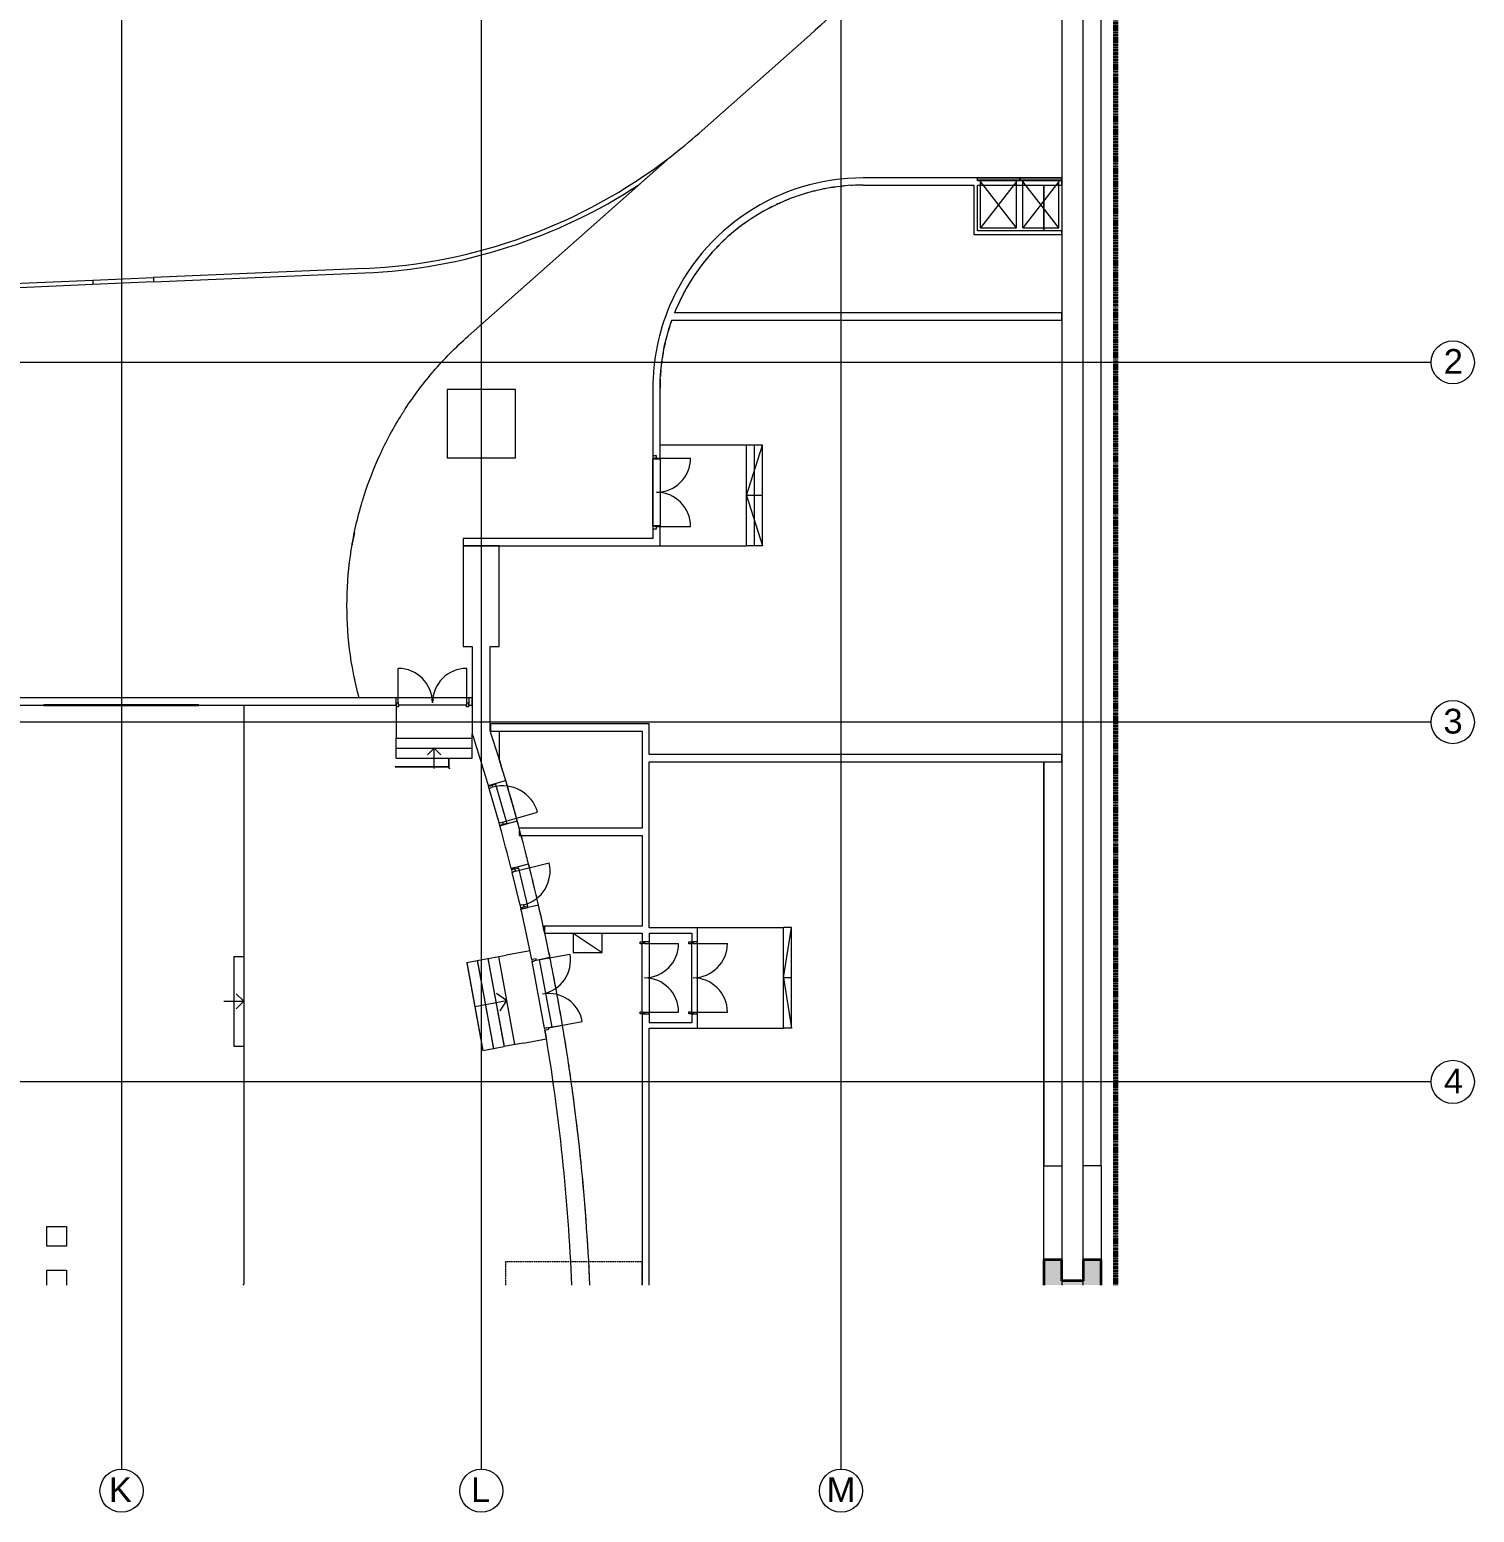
# Model space of a CAD drawing. Header units: millimetres. Extents: x -1578195 to 622687, y -255792 to 391308.
# Drawn here: x -1441308 to -1401147, y 54299 to 95514 of the extents above; entities that cross this region are included whole.
import ezdxf

# ---------------------------------------------------------------- set-up
doc = ezdxf.new("R2010")
doc.units = ezdxf.units.MM
for name, pattern in [('Double dash', [24.5, 10, -3, 2, -3, 2, -4.5]), ('Grid Line', [21, 12, -3, 3, -3]), ('Overhead', [1.8, 1.2, -0.6])]:
    doc.linetypes.add(name, pattern=pattern)
for name, color, linetype, lineweight in [('A-010-M_LINE', 90, 'Continuous', 5), ('A-200-M_WALL', 113, 'Continuous', 9), ('A-200-M_WALL_EXT', 113, 'Continuous', 9), ('A-200-M_WALL_INT', 2, 'Continuous', 9), ('A-230-H_FLOOR', 190, 'Continuous', 18), ('A-230-M_FLOOR', 192, 'Continuous', 18), ('A-242-A_STAIR', 31, 'Continuous', 5), ('A-242-M_STAIR', 31, 'Continuous', 5), ('A-325-M_DOOR', 31, 'Continuous', 5), ('A-325-M_DOOR__FRAME', 31, 'Continuous', 18), ('C-910-M_SITE_BOUND', 91, 'Double dash', 70), ('M-567-M_MECH_EQP', 50, 'Continuous', 5), ('S-280-M_COLUMN', 52, 'Continuous', 9), ('Z-030-M_GRID', 191, 'Continuous', 5), ('Z-033_T_GRIDREF', 31, 'Continuous', 5), ('Z-060-M_DETAIL', 92, 'Continuous', 5)]:
    doc.layers.add(name, color=color, linetype=linetype, lineweight=lineweight)
doc.styles.add('Arial_2', font='arial.ttf', dxfattribs={"height": 1.967066})

# ---------------------------------------------------------------- blocks, each defined once
blk = doc.blocks.new('0291')
at = {"layer": 'A-230-H_FLOOR'}
for points in [[(122485, 97475), (122985, 97475), (122985, 98057), (122485, 98057)], [(124085, 97475), (124085, 98057), (123585, 98057), (123585, 97475)], [(122485, 97356), (124085, 97356), (124085, 97475), (122485, 97475)]]:
    blk.add_hatch(color=1, dxfattribs=at).paths.add_polyline_path(points, flags=0)
at = {"layer": 'A-010-M_LINE', "color": 1, "lineweight": 30}
blk.add_line((98997, 113481), (94677, 113481), dxfattribs=at)
at = {"layer": 'A-010-M_LINE', "color": 1}
for p, q in [((105540, 112281), (105357, 112097)), ((105540, 111721), (105540, 112281)), ((105540, 112281), (105724, 112097)), ((99690, 105245), (100250, 105245)), ((100250, 105245), (100038, 105457)), ((100250, 105245), (100038, 105033)), ((106668, 105103), (107553, 105265)), ((107553, 105265), (107275, 105460)), ((107553, 105265), (107362, 104984))]:
    blk.add_line(p, q, dxfattribs=at)
at = {"layer": 'A-010-M_LINE', "color": 1, "lineweight": 9}
for p, q in [((100250, 109905), (100250, 109385)), ((107034, 106435), (107546, 106529)), ((108013, 104084), (107481, 103987))]:
    blk.add_line(p, q, dxfattribs=at)
at = {"layer": 'A-010-M_LINE', "color": 1, "linetype": 'Overhead'}
for p, q in [((107520, 98006), (107520, 97356)), ((111319, 98006), (107520, 98006)), ((111319, 98006), (107520, 98006)), ((107520, 98006), (107520, 97356)), ((111319, 97356), (111319, 98006))]:
    blk.add_line(p, q, dxfattribs=at)
at = {"layer": 'A-200-M_WALL', "color": 1}
for p, q in [((111233, 127944), (112101, 128713)), ((96053, 125292), (97741, 125365)), ((103604, 125618), (97741, 125365)), ((97741, 125240), (103609, 125493)), ((97741, 125365), (97741, 125240)), ((89249, 124999), (96053, 125292)), ((96053, 125167), (89255, 124874)), ((96053, 125292), (96053, 125167)), ((97741, 125240), (96053, 125167))]:
    blk.add_line(p, q, dxfattribs=at)
for radius, end in [(15000, 307.5572), (15125, 303.1726)]:
    blk.add_arc((102958, 140604), radius, 272.4693, end, dxfattribs=at)
at = {"layer": 'A-200-M_WALL_EXT', "color": 1, "lineweight": 13}
for p, q in [((122985, 135759), (122985, 123078)), ((123585, 123078), (123585, 135759)), ((122985, 123078), (122985, 97356)), ((123585, 97356), (123585, 123078)), ((106350, 117906), (106350, 115106)), ((107350, 117906), (106350, 117906)), ((107350, 115106), (107350, 117906)), ((106350, 115106), (106600, 115106)), ((106600, 115106), (106600, 112682)), ((107100, 115106), (107350, 115106)), ((107100, 112761), (107100, 115106)), ((107049, 111241), (107528, 111383)), ((107851, 110255), (107369, 110123)), ((107680, 108940), (108165, 109062)), ((108441, 107921), (107953, 107809)), ((108379, 106393), (108756, 106470)), ((109110, 104572), (108660, 104496))]:
    blk.add_line(p, q, dxfattribs=at)
for radius, start, end in [(57300, 16.53738, 18.04655), (57800, 16.53738, 17.96767), (57300, 14.1509, 15.37442), (57800, 14.1509, 15.37442), (57300, 11.55119, 12.98739), (57800, 11.51518, 12.98739), (57300, 2.42516, 9.56022), (57800, 2.40417, 9.60186)]:
    blk.add_arc((52119, 94931), radius, start, end, dxfattribs=at)
at = {"layer": 'A-200-M_WALL_INT', "color": 1}
for p, q in [((122988, 128134), (117469, 128134)), ((117469, 127934), (120547, 127934)), ((120547, 127934), (120547, 126564)), ((120647, 126664), (120647, 127934)), ((120647, 127934), (122988, 127934)), ((122988, 127934), (122988, 128134)), ((120547, 126564), (122987, 126564)), ((122987, 126664), (120647, 126664)), ((122987, 126564), (122987, 126664)), ((112246, 124439), (112270, 124496)), ((112071, 123952), (112147, 124181)), ((112147, 124181), (122985, 124181)), ((112223, 124381), (112246, 124439)), ((122985, 124381), (112223, 124381)), ((122985, 124181), (122985, 124381)), ((111948, 123484), (112005, 123719)), ((112005, 123719), (112071, 123952)), ((111866, 123007), (111902, 123247)), ((111902, 123247), (111948, 123484)), ((111840, 122767), (111866, 123007)), ((111819, 122284), (111824, 122526)), ((111824, 122526), (111840, 122767)), ((111619, 122284), (111619, 120408)), ((111819, 120327), (111819, 122284)), ((111619, 120333), (111619, 120327)), ((111619, 120327), (111819, 120327)), ((111619, 118463), (111619, 120327)), ((111819, 120327), (111819, 118463)), ((111819, 118463), (111619, 118463)), ((111619, 118463), (111619, 118457)), ((111619, 118382), (111619, 118106)), ((111819, 117906), (111819, 118463)), ((111619, 118106), (106350, 118106)), ((106350, 118106), (106350, 117906)), ((106350, 117906), (111819, 117906)), ((104811, 113681), (87604, 113681)), ((87637, 113481), (94677, 113481)), ((98997, 113481), (104495, 113481)), ((104480, 113481), (104480, 113681)), ((106436, 113481), (104550, 113481)), ((106491, 113481), (106600, 113481)), ((106600, 113681), (106506, 113681)), ((106506, 113681), (106506, 113481)), ((106600, 113481), (106600, 113681)), ((111519, 112956), (107102, 112956)), ((107102, 112956), (107102, 112756)), ((111519, 112106), (111519, 112956)), ((107102, 112756), (111319, 112756)), ((111319, 112756), (111319, 110056)), ((122987, 112106), (111519, 112106)), ((122987, 111906), (122987, 112106)), ((111519, 111906), (122987, 111906)), ((111519, 107286), (111519, 111906)), ((107243, 111292), (107050, 111237)), ((107149, 111257), (107245, 111284)), ((107245, 111284), (107243, 111292)), ((107245, 111284), (107557, 110190)), ((107050, 111237), (107052, 111229)), ((107344, 110207), (107073, 111157)), ((107365, 110135), (107368, 110122)), ((107368, 110122), (107561, 110177)), ((107557, 110190), (107461, 110162)), ((107561, 110177), (107557, 110190)), ((111319, 110056), (107899, 110056)), ((107899, 110056), (107899, 109856)), ((107899, 109856), (111319, 109856)), ((111319, 109856), (111319, 107336)), ((107877, 108980), (107682, 108933)), ((107682, 108933), (107689, 108903)), ((107927, 107918), (107707, 108830)), ((107787, 108927), (107884, 108950)), ((107884, 108950), (107877, 108980)), ((107884, 108950), (108139, 107892)), ((107944, 107846), (107953, 107809)), ((107953, 107809), (108148, 107856)), ((108139, 107892), (108042, 107869)), ((108148, 107856), (108139, 107892)), ((111319, 107336), (108608, 107336)), ((108608, 107336), (108608, 107136)), ((112849, 107286), (111519, 107286)), ((112849, 107286), (112849, 104498)), ((108608, 107136), (111319, 107136)), ((111319, 107136), (111319, 106896)), ((111319, 106911), (111519, 106911)), ((111319, 104955), (111319, 106841)), ((111519, 107136), (112699, 107136)), ((111519, 107136), (111519, 104648)), ((112699, 107136), (112699, 106896)), ((112699, 106911), (112849, 106911)), ((112699, 104940), (112699, 106856)), ((108608, 104501), (108269, 106351)), ((108379, 106391), (108463, 106406)), ((108463, 106406), (108807, 104522)), ((111319, 104900), (111319, 97356)), ((111519, 104885), (111319, 104885)), ((112699, 104900), (112699, 104648)), ((112849, 104885), (112699, 104885)), ((108807, 104522), (108709, 104504)), ((112699, 104648), (111519, 104648)), ((111519, 104498), (112849, 104498)), ((111519, 97356), (111519, 104498))]:
    blk.add_line(p, q, dxfattribs=at)
for radius, start, end in [(5850, 90, 156.9482), (5650, 90, 156.9482), (5850, 156.9482, 180)]:
    blk.add_arc((117469, 122284), radius, start, end, dxfattribs=at)
at = {"layer": 'A-230-M_FLOOR', "color": 1}
for p, q in [((124085, 100675), (124085, 140687)), ((115980, 132102), (112907, 129379)), ((106483, 123734), (112101, 128713)), ((122485, 126664), (122485, 127934)), ((122485, 127934), (122485, 126664)), ((114219, 120706), (111819, 120706)), ((114219, 117906), (114219, 120706)), ((111619, 120327), (111619, 118463)), ((111819, 117906), (114219, 117906)), ((100250, 113481), (100250, 109905)), ((104480, 113481), (104480, 112561)), ((106507, 113681), (104811, 113681)), ((104480, 112561), (106600, 112561)), ((106600, 112561), (106600, 112682)), ((107351, 112756), (107351, 111973)), ((105950, 111759), (104460, 111759)), ((104460, 111759), (105950, 111759)), ((105950, 111759), (105950, 112001)), ((105950, 112001), (105950, 111759)), ((105966, 111708), (105950, 111759)), ((105950, 111759), (105966, 111708)), ((122485, 100675), (122485, 111906)), ((122485, 111906), (122485, 100675)), ((107959, 109856), (107979, 109781)), ((100250, 109385), (100250, 97395)), ((108187, 108978), (108165, 109062)), ((108441, 107921), (108428, 107976)), ((108572, 107336), (108608, 107336)), ((115249, 107286), (112849, 107286)), ((115249, 104498), (115249, 107286)), ((107329, 106489), (107777, 104041)), ((108207, 106650), (107546, 106529)), ((108735, 106570), (108746, 106518)), ((108746, 106518), (108751, 106495)), ((108759, 106453), (108756, 106470)), ((108662, 104203), (108618, 104447)), ((112849, 104498), (115249, 104498)), ((108013, 104084), (108662, 104203)), ((122485, 98057), (122485, 100675)), ((122485, 100675), (122985, 100675)), ((124085, 100675), (123585, 100675)), ((124085, 100675), (124085, 98057)), ((94769, 98437), (94769, 98987)), ((94769, 98987), (95320, 98987)), ((95320, 98987), (95320, 98437)), ((95320, 98437), (94769, 98437)), ((94770, 97356), (94770, 97769)), ((94770, 97769), (95320, 97769)), ((95320, 97769), (95320, 97356)), ((100250, 97395), (100220, 97356))]:
    blk.add_line(p, q, dxfattribs=at)
at = {"layer": 'A-230-M_FLOOR', "color": 1, "lineweight": 35}
for p, q in [((122485, 98057), (122485, 97475)), ((122985, 98057), (122485, 98057)), ((122985, 97475), (122985, 98057)), ((123585, 98057), (123585, 97475)), ((124085, 98057), (123585, 98057)), ((124085, 97475), (124085, 98057)), ((122485, 97475), (122485, 97356)), ((123585, 97475), (122985, 97475)), ((124085, 97356), (124085, 97475))]:
    blk.add_line(p, q, dxfattribs=at)
at = {"layer": 'A-230-M_FLOOR', "color": 1}
for centre, radius, start, end in [((102958, 140604), 15000, 307.5572, 311.551), ((117469, 122284), 5650, 103.313, 104.5227), ((117469, 122284), 5650, 100.6504, 101.8333), ((117469, 122284), 5650, 97.9878, 99.1285), ((117469, 122284), 5650, 95.3252, 96.39), ((117469, 122284), 5650, 92.6626, 93.55), ((117469, 122284), 5650, 113.9634, 115.2236), ((117469, 122284), 5650, 111.3008, 112.5529), ((117469, 122284), 5650, 108.6382, 109.8799), ((117469, 122284), 5650, 105.9756, 107.2038), ((117469, 122284), 5650, 121.9512, 123.2279), ((117469, 122284), 5650, 119.2886, 120.5608), ((117469, 122284), 5650, 116.626, 117.8928), ((117469, 122284), 5650, 129.9391, 131.2257), ((117469, 122284), 5650, 127.2765, 128.5602), ((117469, 122284), 5650, 124.6138, 125.8943), ((117469, 122284), 5650, 135.2644, 136.5556), ((117469, 122284), 5650, 132.6017, 133.8908), ((117469, 122284), 5650, 140.5896, 141.8844), ((117469, 122284), 5650, 137.927, 139.2201), ((117469, 122284), 5650, 145.9149, 147.2126), ((117469, 122284), 5650, 143.2523, 144.5486), ((117469, 122284), 5650, 151.2402, 152.5402), ((117469, 122284), 5650, 148.5776, 149.8765), ((117469, 122284), 5650, 156.5656, 158.2049), ((117469, 122284), 5650, 153.9029, 155.2039), ((117469, 122284), 5650, 160.3722, 160.9602), ((117469, 122284), 5650, 164.6596, 166.0912), ((117469, 122284), 5650, 162.0951, 163.5234), ((117469, 122284), 5650, 169.7791, 171.2573), ((117469, 122284), 5650, 167.2205, 168.6669), ((117469, 122284), 5650, 172.3359, 173.8801), ((117469, 122284), 5650, 177.4461, 180), ((117469, 122284), 5650, 174.8915, 176.6001), ((52119, 94931), 57800, 16.94643, 17.19786), ((52120, 94935), 57800, 15.16594, 17.14445), ((52119, 94931), 57800, 15.37442, 16.53738), ((52119, 94930), 57800, 14.2575, 14.48059), ((52119, 94930), 57800, 12.98821, 14.15172), ((52119, 94931), 57800, 13.20889, 13.78395), ((52119, 94930), 57800, 12.39404, 12.76539), ((52119, 94931), 57800, 9.60186, 11.51564), ((52119, 94931), 57800, 10.68549, 11.10381), ((52119, 94931), 57800, 9.87252, 10.29026), ((52119, 94931), 57800, 8.97052, 9.36589), ((52119, 94931), 57800, 9.05955, 9.27941), ((52119, 94931), 57800, 8.16578, 8.56108), ((52119, 94931), 57800, 8.24657, 8.46931), ((52119, 94931), 57800, 7.36104, 7.75625), ((52119, 94931), 57800, 7.4336, 7.65885), ((52119, 94931), 57800, 6.5563, 6.95142), ((52119, 94931), 57800, 6.62063, 6.84791), ((52119, 94931), 57800, 5.75157, 6.14658), ((52119, 94931), 57800, 5.80765, 6.03631), ((52119, 94931), 57800, 4.94684, 5.34173), ((52119, 94931), 57800, 4.99467, 5.22373), ((52119, 94931), 57800, 4.14211, 4.53686), ((52119, 94931), 57800, 4.1817, 4.40964), ((52119, 94931), 57800, 3.33738, 3.73199), ((52119, 94931), 57800, 3.36872, 3.59304), ((52119, 94931), 57800, 2.53266, 2.9271), ((52119, 94931), 57800, 2.55574, 2.77177)]:
    blk.add_arc(centre, radius, start, end, dxfattribs=at)
for points, knots in [([(119232, 135792), (118907, 135317), (117922, 134000), (116780, 132811), (115980, 132102)], [0.6153846, 0.6153846, 0.6153846, 0.6153846, 0.75, 1, 1, 1, 1]), ([(105487, 122715), (105496, 122726), (105804, 123088), (106138, 123428), (106483, 123734)], [-0.1290323, -0.1290323, -0.1290323, -0.1290323, -0.125, 0, 0, 0, 0]), ([(104645, 121565), (104661, 121590), (104915, 121991), (105198, 122375), (105487, 122715)], [-0.2580645, -0.2580645, -0.2580645, -0.2580645, -0.25, -0.1290323, -0.1290323, -0.1290323, -0.1290323]), ([(103595, 119307), (103717, 119689), (104019, 120466), (104416, 121200), (104645, 121565)], [-0.483871, -0.483871, -0.483871, -0.483871, -0.375, -0.2580645, -0.2580645, -0.2580645, -0.2580645]), ([(103451, 113681), (103333, 114126), (103158, 115033), (103086, 116416), (103203, 117796), (103423, 118754), (103576, 119251), (103594, 119308)], [-0.9999718, -0.9999718, -0.9999718, -0.9999718, -0.875, -0.75, -0.625, -0.5, -0.483871, -0.483871, -0.483871, -0.483871])]:
    blk.add_open_spline(points, degree=3, knots=knots, dxfattribs=at)
blk.add_open_spline([(103323, 118273), (103299, 118157), (103277, 118040), (103257, 117923)], degree=3, dxfattribs=at)
at = {"layer": 'A-242-A_STAIR', "color": 1}
for p, q in [((114219, 119306), (114669, 120706)), ((114444, 119306), (114219, 119306)), ((114219, 119306), (114669, 117906)), ((114669, 119306), (114444, 119306)), ((115249, 105898), (115474, 107298)), ((115474, 105898), (115249, 105898)), ((115249, 105898), (115474, 104498))]:
    blk.add_line(p, q, dxfattribs=at)
at = {"layer": 'A-242-M_STAIR', "color": 1}
for p, q in [((114219, 117906), (114219, 120706)), ((114444, 120706), (114219, 120706)), ((114669, 120706), (114444, 120706)), ((114444, 117906), (114444, 120706)), ((114669, 117906), (114669, 120706)), ((114444, 117906), (114219, 117906)), ((114669, 117906), (114444, 117906)), ((104480, 112561), (106600, 112561)), ((104480, 112281), (104480, 112561)), ((106600, 112281), (106600, 112561)), ((104480, 112001), (104480, 112281)), ((104480, 112281), (106600, 112281)), ((106600, 112001), (106600, 112281)), ((104480, 112001), (106600, 112001)), ((115249, 107286), (115249, 107298)), ((115474, 107298), (115249, 107298)), ((115474, 104498), (115474, 107298)), ((99970, 106489), (99970, 104000)), ((99970, 106489), (100250, 106489)), ((106444, 106327), (106739, 106381)), ((106739, 106381), (107034, 106435)), ((106739, 106381), (107187, 103933)), ((107034, 106435), (107482, 103987)), ((107329, 106489), (107777, 104041)), ((106444, 106327), (106892, 103879)), ((115474, 104498), (115249, 104498)), ((99970, 104000), (100250, 104000)), ((106892, 103879), (107187, 103933)), ((107187, 103933), (107481, 103987))]:
    blk.add_line(p, q, dxfattribs=at)
at = {"layer": 'A-242-M_STAIR', "color": 1, "linetype": 'Overhead'}
for p, q in [((114444, 117906), (114444, 120706)), ((114669, 117906), (114669, 120706)), ((104480, 112281), (106600, 112281)), ((104480, 112001), (106600, 112001)), ((115474, 104498), (115474, 107298)), ((99970, 106489), (99970, 104000)), ((106739, 106381), (107187, 103933)), ((107034, 106435), (107482, 103987)), ((106444, 106327), (106892, 103879))]:
    blk.add_line(p, q, dxfattribs=at)
at = {"layer": 'A-325-M_DOOR', "color": 1, "lineweight": 9}
for p, q in [((111719, 120408), (111619, 120408)), ((111619, 120408), (111619, 120333)), ((111666, 120333), (111666, 120348)), ((111666, 120348), (111719, 120348)), ((111719, 120348), (111719, 120408)), ((111619, 120333), (111666, 120333)), ((111666, 118457), (111619, 118457)), ((111619, 118457), (111619, 118382)), ((111619, 118382), (111719, 118382)), ((111666, 118442), (111666, 118457)), ((111719, 118442), (111666, 118442)), ((111719, 118382), (111719, 118442)), ((104495, 113546), (104535, 113546)), ((104495, 113426), (104495, 113546)), ((104550, 113426), (104495, 113426)), ((104535, 113546), (104535, 113481)), ((104535, 113481), (104550, 113481)), ((104550, 113481), (104550, 113426)), ((106436, 113426), (106436, 113481)), ((106436, 113481), (106451, 113481)), ((106491, 113426), (106436, 113426)), ((106451, 113546), (106491, 113546)), ((106451, 113481), (106451, 113546)), ((106491, 113546), (106491, 113426)), ((107052, 111229), (107149, 111257)), ((107073, 111157), (107052, 111229)), ((107118, 111170), (107073, 111157)), ((107165, 111199), (107114, 111184)), ((107114, 111184), (107118, 111170)), ((107149, 111257), (107165, 111199)), ((107344, 110207), (107389, 110220)), ((107365, 110135), (107344, 110207)), ((107461, 110162), (107365, 110135)), ((107389, 110220), (107393, 110205)), ((107393, 110205), (107444, 110220)), ((107444, 110220), (107461, 110162)), ((107787, 108927), (107689, 108903)), ((107689, 108903), (107707, 108830)), ((107707, 108830), (107753, 108841)), ((107749, 108856), (107801, 108868)), ((107753, 108841), (107749, 108856)), ((107801, 108868), (107787, 108927)), ((107973, 107929), (107927, 107918)), ((107927, 107918), (107944, 107846)), ((107944, 107846), (108042, 107869)), ((107976, 107915), (107973, 107929)), ((108028, 107927), (107976, 107915)), ((108042, 107869), (108028, 107927)), ((111264, 106896), (111384, 106896)), ((111264, 106841), (111264, 106896)), ((111319, 106841), (111264, 106841)), ((111319, 106856), (111319, 106841)), ((111384, 106856), (111319, 106856)), ((111384, 106896), (111384, 106856)), ((112619, 106896), (112739, 106896)), ((112619, 106841), (112619, 106896)), ((112674, 106841), (112619, 106841)), ((112674, 106856), (112674, 106841)), ((112739, 106856), (112674, 106856)), ((112739, 106896), (112739, 106856)), ((108373, 106426), (108255, 106404)), ((108255, 106404), (108264, 106350)), ((108264, 106350), (108319, 106360)), ((108316, 106375), (108380, 106387)), ((108319, 106360), (108316, 106375)), ((108380, 106387), (108373, 106426)), ((111264, 104955), (111319, 104955)), ((111264, 104900), (111264, 104955)), ((111384, 104900), (111264, 104900)), ((111319, 104955), (111319, 104940)), ((111319, 104940), (111384, 104940)), ((111384, 104940), (111384, 104900)), ((112619, 104955), (112674, 104955)), ((112619, 104900), (112619, 104955)), ((112739, 104900), (112619, 104900)), ((112674, 104955), (112674, 104940)), ((112674, 104940), (112739, 104940)), ((112739, 104940), (112739, 104900)), ((108657, 104510), (108603, 104500)), ((108603, 104500), (108613, 104446)), ((108613, 104446), (108731, 104467)), ((108660, 104495), (108657, 104510)), ((108724, 104507), (108660, 104495)), ((108731, 104467), (108724, 104507))]:
    blk.add_line(p, q, dxfattribs=at)
at = {"layer": 'A-325-M_DOOR', "color": 1}
for p, q in [((111719, 120345), (112668, 120345)), ((111719, 118445), (112668, 118445)), ((104540, 113546), (104540, 114498)), ((106446, 113546), (106446, 114498)), ((107444, 110223), (108417, 110500)), ((107801, 108865), (108737, 109091)), ((111384, 106851), (112336, 106851)), ((112739, 106851), (113691, 106851)), ((108380, 106387), (109316, 106558)), ((111384, 104945), (112336, 104945)), ((112739, 104945), (113691, 104945)), ((108723, 104512), (109657, 104683))]:
    blk.add_line(p, q, dxfattribs=at)
for centre, radius, start, end in [((111719, 120345), 949, 270, 0), ((111719, 118445), 949, 0, 90), ((104540, 113546), 952, 0, 90), ((106446, 113546), 952, 90, 180), ((107444, 110223), 1012, 15.9214, 105.9214), ((107801, 108865), 962, 283.5591, 13.5591), ((111384, 106851), 952, 270, 0), ((112739, 106851), 952, 270, 0), ((108380, 106387), 952, 280.3694, 10.3694), ((111384, 104945), 952, 0, 90), ((112739, 104945), 952, 0, 90), ((108723, 104512), 950, 10.3694, 100.3694)]:
    blk.add_arc(centre, radius, start, end, dxfattribs=at)
at = {"layer": 'A-325-M_DOOR__FRAME', "color": 1}
blk.add_line((108620, 104432), (108626, 104433), dxfattribs=at)
at = {"layer": 'C-910-M_SITE_BOUND', "color": 1}
blk.add_line((124487, 97356), (124499, 204681), dxfattribs=at)
at = {"layer": 'M-567-M_MECH_EQP', "color": 1}
for p, q in [((120647, 128049), (120647, 128134)), ((120647, 128134), (121817, 128134)), ((120647, 128084), (121817, 128084)), ((121817, 128049), (120647, 128049)), ((120732, 126749), (120732, 128034)), ((121732, 126749), (120732, 128034)), ((121732, 128034), (120732, 126749)), ((121732, 126749), (121732, 128034)), ((121817, 128049), (121817, 128134)), ((121817, 128134), (122987, 128134)), ((121817, 128134), (121817, 128049)), ((121817, 128084), (122987, 128084)), ((122987, 128049), (121817, 128049)), ((121902, 126749), (121902, 128034)), ((122902, 126749), (121902, 128034)), ((122902, 128034), (121902, 126749)), ((122902, 126749), (122902, 128034)), ((122987, 128134), (122987, 128049)), ((120732, 126749), (121732, 126749)), ((121902, 126749), (122902, 126749))]:
    blk.add_line(p, q, dxfattribs=at)
at = {"layer": 'S-280-M_COLUMN', "color": 1, "lineweight": 13}
for p, q in [((105900, 122256), (105900, 120356)), ((107800, 122256), (105900, 122256)), ((107800, 120356), (107800, 122256)), ((105900, 120356), (107800, 120356))]:
    blk.add_line(p, q, dxfattribs=at)
at = {"layer": 'Z-030-M_GRID', "color": 1, "linetype": 'Grid Line'}
for p, q in [((96850, 148869), (96850, 92240)), ((106850, 148869), (106850, 92240)), ((116850, 148869), (116850, 92240)), ((133257, 123006), (-14409, 123006)), ((133257, 113006), (-14409, 113006)), ((133257, 103006), (-14409, 103006))]:
    blk.add_line(p, q, dxfattribs=at)
at = {"layer": 'Z-033_T_GRIDREF', "color": 1}
for centre in [(133857, 123006), (133857, 113006), (133857, 103006), (96850, 91640), (106850, 91640), (116850, 91640)]:
    blk.add_circle(centre, 600, dxfattribs=at)
at = {"layer": 'Z-060-M_DETAIL', "color": 1}
for p, q in [((109408, 107136), (110208, 106606)), ((109408, 107136), (109408, 106606)), ((110208, 106606), (110208, 107136)), ((109408, 106606), (110208, 106606))]:
    blk.add_line(p, q, dxfattribs=at)
at = {"layer": 'Z-033_T_GRIDREF', "color": 1, "style": 'Arial_2'}
for s, p in [('2', (133606, 122688)), ('3', (133596, 112688)), ('4', (133611, 102688)), ('K', (96496, 91327)), ('L', (106565, 91327)), ('M', (116451, 91327))]:
    blk.add_text(s, height=688, dxfattribs=at).set_placement(p)

msp = doc.modelspace()

# ---------------------------------------------------------------- block references
msp.add_blockref('0291', (-1535603.6, -36740.4))

doc.saveas('drawing.dxf')
